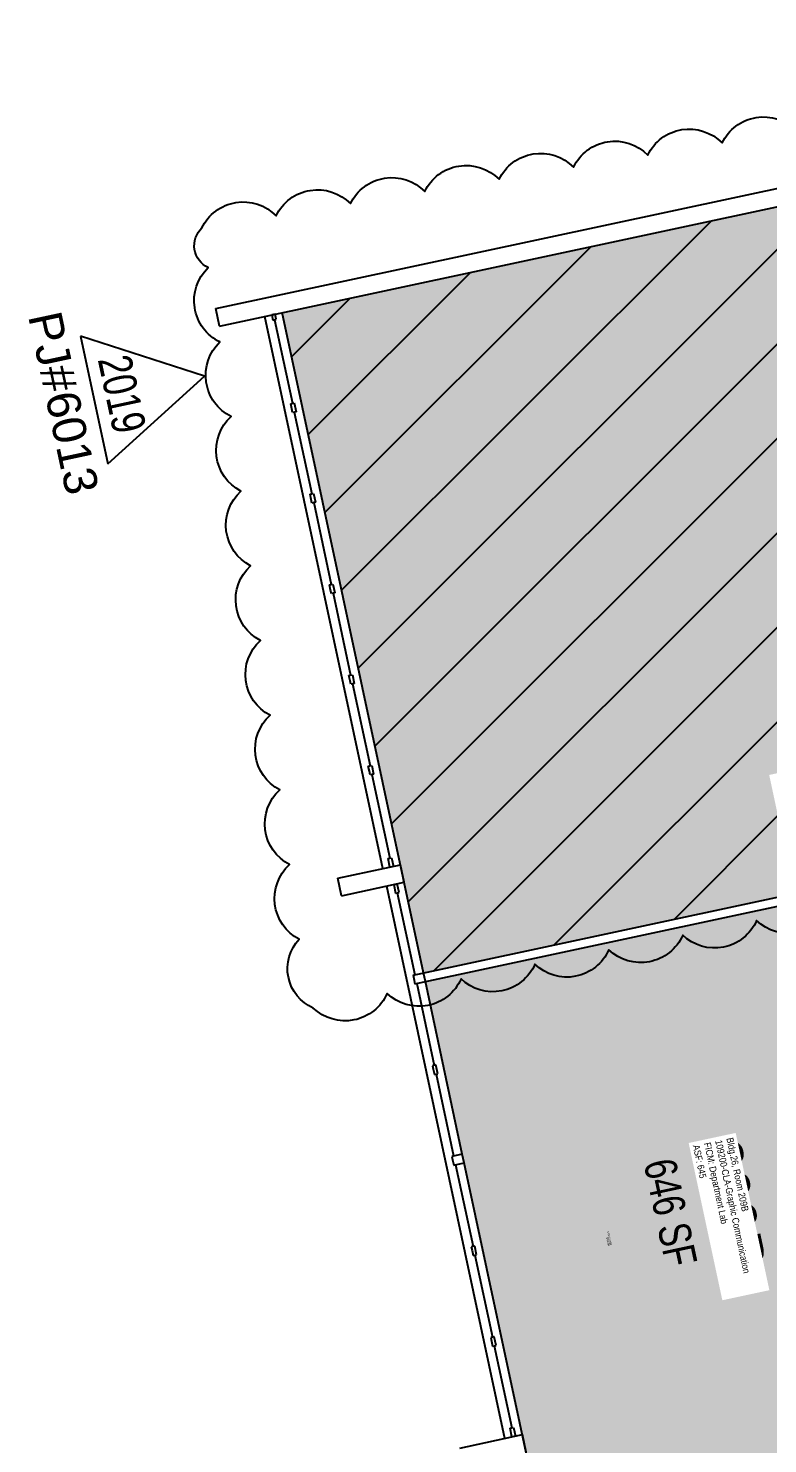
# Model space of a CAD drawing. Header units: inches. Extents: x 69208489 to 69211574, y 27667965 to 27670281.
# Drawn here: x 69208489 to 69208904, y 27669340 to 27670134 of the extents above; entities that cross this region are included whole.
import ezdxf
from ezdxf.enums import TextEntityAlignment as Align

# ---------------------------------------------------------------- set-up
doc = ezdxf.new("R2010")
doc.units = ezdxf.units.IN
doc.header["$LTSCALE"] = 10
doc.header["$MEASUREMENT"] = 0
doc.layers.get('0').update_dxf_attribs({"linetype": 'CONTINUOUS'})
for name, color, linetype in [('A-GLAZ', 1, 'CONTINUOUS'), ('A-IDEN-RNUM', 7, 'CONTINUOUS'), ('A-IDEN-SNUM', 4, 'CONTINUOUS'), ('A-IDEN-VNUM', 4, 'CONTINUOUS'), ('A-WALL', 5, 'CONTINUOUS'), ('AREA-TEXT', 3, 'CONTINUOUS'), ('Rooms-Capacity', 4, 'CONTINUOUS'), ('Rooms-Category-Color', 7, 'CONTINUOUS'), ('Rooms-College-Color', 7, 'CONTINUOUS'), ('Rooms-Department-Color', 7, 'CONTINUOUS'), ('Rooms-Division-Color', 7, 'CONTINUOUS'), ('Rooms-Information', 7, 'CONTINUOUS')]:
    doc.layers.add(name, color=color, linetype=linetype)
doc.layers.add('A-REV', color=1, linetype='CONTINUOUS', true_color=0xff0000)
doc.styles.add('Arial', font='arial.ttf')
doc.styles.add('CP_AREA', font='arial.ttf', dxfattribs={"height": 15})
doc.styles.add('CP_ROOMSNUMBER', font='arial.ttf', dxfattribs={"height": 1})
doc.styles.add('CP_ROOMVNUMBER', font='arial.ttf', dxfattribs={"width": 0.85, "height": 0.075})

# ---------------------------------------------------------------- blocks, each defined once
blk = doc.blocks.new('ProjectRev')
at = {"transparency": 16777216}
for p, q in [((0, 0.122), (-0.1221, -0.0895)), ((0.1221, -0.0895), (0, 0.122)), ((-0.1221, -0.0895), (0.1221, -0.0895))]:
    blk.add_line(p, q, dxfattribs=at)
at = {"transparency": 16777216, "insert": (-0.1798, -0.1151), "char_height": 0.0625, "attachment_point": 1, "style": 'Arial'}
blk.add_mtext_dynamic_manual_height_columns('PJ#', width=0.24749, gutter_width=0.3125, heights=[0], dxfattribs=at)
at = {"transparency": 16777216, "style": 'Arial', "width": 0.75}
blk.add_attdef('YEAR', text='', height=0.0625, dxfattribs=at).set_placement((0, -0.0359), align=Align.MIDDLE_CENTER)
at = {"transparency": 16777216, "style": 'Arial'}
blk.add_attdef('PROJECT', text='', height=0.0625, dxfattribs=at).set_placement((-0.0276, -0.1151), align=Align.TOP_LEFT)

msp = doc.modelspace()

# ---------------------------------------------------------------- hatches: boundary and pattern name
at = {"layer": 'Rooms-Capacity'}
h = msp.add_hatch(dxfattribs=at)
h.set_pattern_fill('ANSI31', color=256, scale=300, style=0)
h.set_pattern_definition([(45, (0, 0), (-26.516504294, 26.516504294), [])])
h.paths.add_polyline_path([(69208631.6, 27669974.87), (69209054.03, 27670065.33), (69209055.98, 27670065.75), (69209083.21, 27669938.63), (69209083.62, 27669936.68), (69209091.16, 27669901.47), (69209091.58, 27669899.52), (69209121.11, 27669761.64), (69208905.01, 27669715.37), (69208919.25, 27669648.87), (69208710.97, 27669604.27)])
at = {"layer": 'Rooms-Category-Color', "true_color": 0xe3f498}
for points in [[(69208631.6, 27669974.87), (69209054.03, 27670065.33), (69209055.98, 27670065.75), (69209083.21, 27669938.63), (69209083.62, 27669936.68), (69209091.16, 27669901.47), (69209091.58, 27669899.52), (69209121.11, 27669761.64), (69208905.01, 27669715.37), (69208919.25, 27669648.87), (69208710.97, 27669604.27)], [(69208764.82, 27669610.69), (69208712.02, 27669599.38), (69208764.82, 27669610.69), (69208920.29, 27669643.98), (69208928.04, 27669607.8), (69208956.4, 27669613.88), (69208991.6, 27669621.42), (69208997.77, 27669622.74), (69209010.45, 27669562.05), (69209021.13, 27669512.18), (69209044.6, 27669517.2), (69209080.62, 27669349.02), (69208779.44, 27669284.52), (69208768.56, 27669335.37), (69208766.46, 27669345.15), (69208712.02, 27669599.38)]]:
    msp.add_hatch(color=61, dxfattribs=at).paths.add_polyline_path(points)
at = {"layer": 'Rooms-College-Color', "true_color": 0xb2d6e9}
for points in [[(69208631.6, 27669974.87), (69209054.03, 27670065.33), (69209055.98, 27670065.75), (69209083.21, 27669938.63), (69209083.62, 27669936.68), (69209091.16, 27669901.47), (69209091.58, 27669899.52), (69209121.11, 27669761.64), (69208905.01, 27669715.37), (69208919.25, 27669648.87), (69208710.97, 27669604.27)], [(69208764.82, 27669610.69), (69208712.02, 27669599.38), (69208764.82, 27669610.69), (69208920.29, 27669643.98), (69208928.04, 27669607.8), (69208956.4, 27669613.88), (69208991.6, 27669621.42), (69208997.77, 27669622.74), (69209010.45, 27669562.05), (69209021.13, 27669512.18), (69209044.6, 27669517.2), (69209080.62, 27669349.02), (69208779.44, 27669284.52), (69208768.56, 27669335.37), (69208766.46, 27669345.15), (69208712.02, 27669599.38)]]:
    msp.add_hatch(color=254, dxfattribs=at).paths.add_polyline_path(points)
at = {"layer": 'Rooms-Department-Color', "true_color": 0xb2d6e9}
for points in [[(69208631.6, 27669974.87), (69209054.03, 27670065.33), (69209055.98, 27670065.75), (69209083.21, 27669938.63), (69209083.62, 27669936.68), (69209091.16, 27669901.47), (69209091.58, 27669899.52), (69209121.11, 27669761.64), (69208905.01, 27669715.37), (69208919.25, 27669648.87), (69208710.97, 27669604.27)], [(69208764.82, 27669610.69), (69208712.02, 27669599.38), (69208764.82, 27669610.69), (69208920.29, 27669643.98), (69208928.04, 27669607.8), (69208956.4, 27669613.88), (69208991.6, 27669621.42), (69208997.77, 27669622.74), (69209010.45, 27669562.05), (69209021.13, 27669512.18), (69209044.6, 27669517.2), (69209080.62, 27669349.02), (69208779.44, 27669284.52), (69208768.56, 27669335.37), (69208766.46, 27669345.15), (69208712.02, 27669599.38)]]:
    msp.add_hatch(color=254, dxfattribs=at).paths.add_polyline_path(points)
at = {"layer": 'Rooms-Division-Color', "true_color": 0xb2d6e9}
for points in [[(69208631.6, 27669974.87), (69209054.03, 27670065.33), (69209055.98, 27670065.75), (69209083.21, 27669938.63), (69209083.62, 27669936.68), (69209091.16, 27669901.47), (69209091.58, 27669899.52), (69209121.11, 27669761.64), (69208905.01, 27669715.37), (69208919.25, 27669648.87), (69208710.97, 27669604.27)], [(69208764.82, 27669610.69), (69208712.02, 27669599.38), (69208764.82, 27669610.69), (69208920.29, 27669643.98), (69208928.04, 27669607.8), (69208956.4, 27669613.88), (69208991.6, 27669621.42), (69208997.77, 27669622.74), (69209010.45, 27669562.05), (69209021.13, 27669512.18), (69209044.6, 27669517.2), (69209080.62, 27669349.02), (69208779.44, 27669284.52), (69208768.56, 27669335.37), (69208766.46, 27669345.15), (69208712.02, 27669599.38)]]:
    msp.add_hatch(color=254, dxfattribs=at).paths.add_polyline_path(points)

# ---------------------------------------------------------------- linework, layer by layer
at = {"layer": 'A-GLAZ'}
for p, q in [((69208710.97, 27669604.27), (69208631.6, 27669974.87)), ((69208688.21, 27669662.8), (69208621.83, 27669972.77)), ((69208627.34, 27669970.89), (69208637.4, 27669923.95)), ((69208638.44, 27669919.06), (69208648.28, 27669873.1)), ((69208649.33, 27669868.21), (69208659.17, 27669822.26)), ((69208660.22, 27669817.37), (69208670.06, 27669771.41)), ((69208671.11, 27669766.52), (69208680.95, 27669720.56)), ((69208682, 27669715.67), (69208692.05, 27669668.74)), ((69208756.68, 27669343.05), (69208690.3, 27669653.02)), ((69208696.24, 27669649.18), (69208706.08, 27669603.22)), ((69208707.13, 27669598.33), (69208716.97, 27669552.38)), ((69208732.75, 27669502.58), (69208712.02, 27669599.38)), ((69208718.02, 27669547.49), (69208727.86, 27669501.53)), ((69208728.9, 27669496.64), (69208738.75, 27669450.68)), ((69208779.44, 27669284.52), (69208733.79, 27669497.69)), ((69208739.79, 27669445.79), (69208749.64, 27669399.83)), ((69208750.68, 27669394.95), (69208760.52, 27669348.99))]:
    msp.add_line(p, q, dxfattribs=at)
at = {"layer": 'A-REV'}
msp.add_lwpolyline([(69208939.41, 27669641.77, -0.520567), (69208897.93, 27669633.6, -0.520567), (69208856.46, 27669625.43, -0.520567), (69208814.98, 27669617.26, -0.520567), (69208773.5, 27669609.09, -0.520567), (69208732.02, 27669600.91, -0.520567), (69208690.55, 27669592.74, -0.520567), (69208649.07, 27669584.57, -0.520567), (69208641.2, 27669623.14, -0.520567), (69208635.75, 27669665.06, -0.520567), (69208630.29, 27669706.98, -0.520567), (69208624.83, 27669748.9, -0.520567), (69208619.38, 27669790.82, -0.520567), (69208613.92, 27669832.74, -0.520567), (69208608.46, 27669874.66, -0.520567), (69208603.01, 27669916.58, -0.520567), (69208596.7, 27669958.38, -0.520567), (69208590.05, 27670000.13, -0.520567), (69208586.51, 27670022.41, -0.520567), (69208628.23, 27670029.22, -0.520567), (69208669.95, 27670036.04, -0.520567), (69208711.67, 27670042.85, -0.520567), (69208753.39, 27670049.67, -0.520567), (69208795.11, 27670056.48, -0.520567), (69208836.84, 27670063.3, -0.520567), (69208878.56, 27670070.11, -0.520567), (69208920.28, 27670076.93, -0.520567)], format="xyb", dxfattribs=at)
at = {"layer": 'A-WALL'}
for p, q in [((69208596.4, 27669967.33), (69209376.71, 27670134.43)), ((69208594.31, 27669977.11), (69209061.71, 27670077.2)), ((69208596.4, 27669967.33), (69208594.31, 27669977.11)), ((69208627.69, 27669974.03), (69208625.74, 27669973.61)), ((69208625.74, 27669973.61), (69208626.37, 27669970.68)), ((69208628.32, 27669971.1), (69208627.69, 27669974.03)), ((69208626.37, 27669970.68), (69208628.32, 27669971.1)), ((69208636.42, 27669923.74), (69208638.37, 27669924.16)), ((69208637.05, 27669920.81), (69208636.42, 27669923.74)), ((69208637.46, 27669918.85), (69208637.05, 27669920.81)), ((69208639.42, 27669919.27), (69208637.46, 27669918.85)), ((69208638.37, 27669924.16), (69208639.42, 27669919.27)), ((69208647.31, 27669872.89), (69208649.26, 27669873.31)), ((69208647.93, 27669869.96), (69208647.31, 27669872.89)), ((69208648.35, 27669868.01), (69208647.93, 27669869.96)), ((69208649.26, 27669873.31), (69208650.31, 27669868.42)), ((69208650.31, 27669868.42), (69208648.35, 27669868.01)), ((69208658.2, 27669822.05), (69208660.15, 27669822.47)), ((69208658.82, 27669819.11), (69208658.2, 27669822.05)), ((69208660.15, 27669822.47), (69208661.2, 27669817.58)), ((69208659.24, 27669817.16), (69208658.82, 27669819.11)), ((69208661.2, 27669817.58), (69208659.24, 27669817.16)), ((69208669.08, 27669771.2), (69208671.04, 27669771.62)), ((69208669.71, 27669768.27), (69208669.08, 27669771.2)), ((69208670.13, 27669766.31), (69208669.71, 27669768.27)), ((69208672.09, 27669766.73), (69208670.13, 27669766.31)), ((69208671.04, 27669771.62), (69208672.09, 27669766.73)), ((69208679.97, 27669720.35), (69208681.93, 27669720.77)), ((69208680.6, 27669717.42), (69208679.97, 27669720.35)), ((69208681.93, 27669720.77), (69208682.98, 27669715.88)), ((69208681.02, 27669715.46), (69208680.6, 27669717.42)), ((69208682.98, 27669715.88), (69208681.02, 27669715.46)), ((69208662.78, 27669657.36), (69208697.99, 27669664.9)), ((69208691.07, 27669668.53), (69208693.03, 27669668.95)), ((69208692.12, 27669663.64), (69208691.07, 27669668.53)), ((69208694.07, 27669664.06), (69208692.12, 27669663.64)), ((69208693.03, 27669668.95), (69208694.07, 27669664.06)), ((69208700.08, 27669655.12), (69208697.99, 27669664.9)), ((69208664.88, 27669647.58), (69208662.78, 27669657.36)), ((69208664.88, 27669647.58), (69208700.08, 27669655.12)), ((69208694.21, 27669653.86), (69208696.17, 27669654.28)), ((69208694.21, 27669653.86), (69208695.26, 27669648.97)), ((69208695.26, 27669648.97), (69208697.22, 27669649.39)), ((69208697.22, 27669649.39), (69208696.17, 27669654.28)), ((69208705.1, 27669603.01), (69208919.25, 27669648.87)), ((69208706.15, 27669598.12), (69208920.29, 27669643.98)), ((69208705.1, 27669603.01), (69208705.52, 27669601.06)), ((69208705.52, 27669601.06), (69208706.15, 27669598.12)), ((69208712.02, 27669599.38), (69208710.97, 27669604.27)), ((69208717.95, 27669552.59), (69208715.99, 27669552.17)), ((69208715.99, 27669552.17), (69208716.41, 27669550.21)), ((69208718.99, 27669547.7), (69208717.95, 27669552.59)), ((69208716.41, 27669550.21), (69208717.04, 27669547.28)), ((69208717.04, 27669547.28), (69208718.99, 27669547.7)), ((69208732.75, 27669502.58), (69208726.88, 27669501.32)), ((69208726.88, 27669501.32), (69208727.3, 27669499.36)), ((69208727.3, 27669499.36), (69208727.93, 27669496.43)), ((69208727.93, 27669496.43), (69208733.79, 27669497.69)), ((69208733.79, 27669497.69), (69208732.75, 27669502.58)), ((69208739.72, 27669450.89), (69208737.77, 27669450.47)), ((69208737.77, 27669450.47), (69208738.19, 27669448.52)), ((69208740.77, 27669446), (69208739.72, 27669450.89)), ((69208738.19, 27669448.52), (69208738.82, 27669445.58)), ((69208738.82, 27669445.58), (69208740.77, 27669446)), ((69208750.61, 27669400.04), (69208748.66, 27669399.63)), ((69208748.66, 27669399.63), (69208749.08, 27669397.67)), ((69208749.08, 27669397.67), (69208749.71, 27669394.74)), ((69208749.71, 27669394.74), (69208751.66, 27669395.16)), ((69208751.66, 27669395.16), (69208750.61, 27669400.04)), ((69208759.55, 27669348.78), (69208761.5, 27669349.2)), ((69208760.59, 27669343.89), (69208759.55, 27669348.78)), ((69208761.5, 27669349.2), (69208762.55, 27669344.31)), ((69208731.26, 27669337.61), (69208766.46, 27669345.15)), ((69208762.55, 27669344.31), (69208760.59, 27669343.89)), ((69208768.56, 27669335.37), (69208766.46, 27669345.15))]:
    msp.add_line(p, q, dxfattribs=at)

# ---------------------------------------------------------------- block references
at = {"layer": 'A-REV', "xscale": 300, "yscale": 300, "zscale": 300, "rotation": 282.0874337567836}
msp.add_blockref('ProjectRev', (69208552.32, 27669931.44), dxfattribs=at).add_auto_attribs({'YEAR': '2019', 'PROJECT': '6013'})

# ---------------------------------------------------------------- texts
at = {"layer": 'A-IDEN-RNUM', "style": 'CP_ROOMSNUMBER', "width": 0.85}
msp.add_text('0209-B0', height=1, rotation=282.09, dxfattribs=at).set_placement((69208814.5, 27669453.52), align=Align.MIDDLE)
at = {"layer": 'A-IDEN-SNUM', "style": 'CP_ROOMSNUMBER', "width": 0.85}
msp.add_text('02600209B0', height=1, rotation=282.09, dxfattribs=at).set_placement((69208815.36, 27669455.32), align=Align.MIDDLE)
at = {"layer": 'A-IDEN-VNUM', "style": 'CP_ROOMVNUMBER', "width": 0.85}
msp.add_text('209B', height=27, rotation=282.08743, dxfattribs=at).set_placement((69208882.9, 27669473.49), align=Align.MIDDLE)
at = {"layer": 'AREA-TEXT', "style": 'CP_AREA', "width": 0.75}
msp.add_text('646 SF', height=18, rotation=282.09, dxfattribs=at).set_placement((69208849.63, 27669469.81), align=Align.MIDDLE_CENTER)

# ---------------------------------------------------------------- next in the draw order: texts
at = {"layer": 'Rooms-Information', "insert": (69208862.03, 27669507.31), "char_height": 3.8571, "width": 86.4, "attachment_point": 7, "rotation": 282.08743, "style": 'CP_ROOMVNUMBER', "bg_fill": 3, "box_fill_scale": 1.5, "bg_fill_color": 256, "bg_fill_true_color": 13158600, "bg_fill_transparency": 0}
msp.add_mtext('Bldg.26, Room 209B^M^J109200-CLA-Graphic Communication^M^JFICM: Department Lab^M^JASF: 645', dxfattribs=at)

doc.saveas('drawing.dxf')
